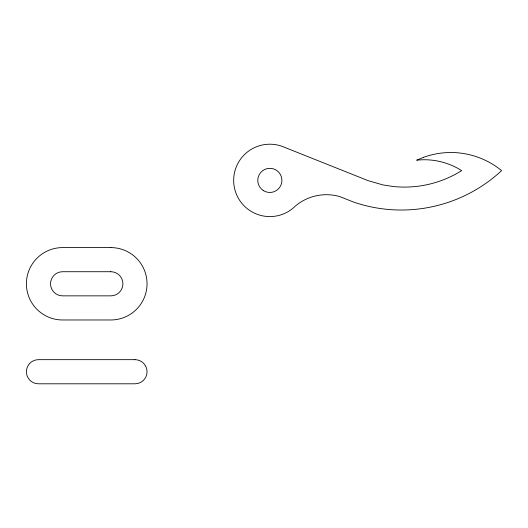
<?xml version="1.0" encoding="UTF-8"?>
<svg xmlns="http://www.w3.org/2000/svg" width="528" height="528" viewBox="0 0 528 528"><rect width="100%" height="100%" fill="white"/><g stroke="black" fill="none" stroke-linecap="round" stroke-linejoin="round"><path stroke-width="0.79" d="M423.608 157.298L416.665 160.189A68.825 68.825 0 0 1 440.075 161.561L443.87 162.551A68.726 68.726 0 0 1 461.657 170.63A107.705 107.705 0 0 1 393.05 186.483L382.925 184.919L368.174 180.668L284.572 147.332A36.194 36.194 0 0 0 238.828 161.753A36.194 36.194 0 0 0 247.573 208.916A36.194 36.194 0 0 0 295.442 205.986A48.107 48.107 0 0 1 340.006 196.667L353.43 202.026A147.352 147.352 0 0 0 501.6 170.63A80.051 80.051 0 0 0 423.608 157.298M110.847 247.592L62.594 247.592A36.194 36.194 0 0 0 26.4 283.787A36.194 36.194 0 0 0 62.594 319.975L110.847 319.975A36.194 36.194 0 0 0 147.041 283.787A36.194 36.194 0 0 0 110.847 247.592M110.847 271.722L62.594 271.722A12.065 12.065 0 0 0 50.53 283.787A12.065 12.065 0 0 0 62.594 295.852L110.847 295.852A12.065 12.065 0 0 0 122.912 283.787A12.065 12.065 0 0 0 110.847 271.722M134.977 359.667L38.465 359.667A12.065 12.065 0 0 0 26.4 371.732A12.065 12.065 0 0 0 38.465 383.797L134.977 383.797A12.065 12.065 0 0 0 147.041 371.732A12.065 12.065 0 0 0 134.977 359.667M263.281 190.516A12.065 12.065 0 0 0 281.899 181.025A12.065 12.065 0 0 0 264.376 169.646A12.065 12.065 0 0 0 263.281 190.516"/></g></svg>
